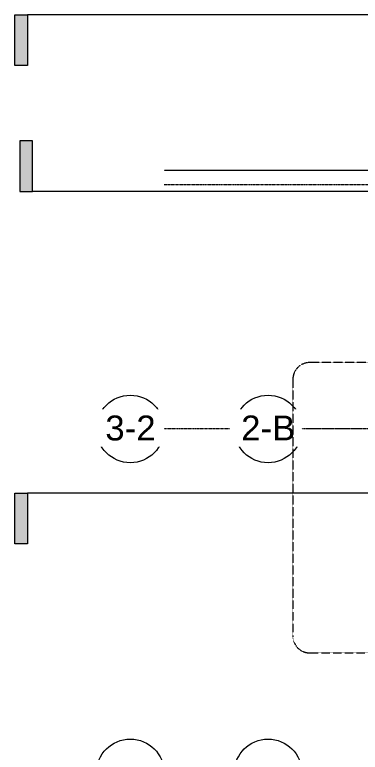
# Model space of a CAD drawing. Header units: inches. Extents: x 23906 to 26716, y -23130 to -20467.
# Drawn here: x 23906 to 24152, y -22773 to -22249 of the extents above; entities that cross this region are included whole.
import ezdxf

# ---------------------------------------------------------------- set-up
doc = ezdxf.new("R2010")
doc.units = ezdxf.units.IN
doc.header["$MEASUREMENT"] = 0
doc.linetypes.add('Dash Dot 3_16_', pattern=[0.3125, 0.1875, -0.0625, 0, -0.0625])
doc.linetypes.add('Grid Line 1_2_', pattern=[0.875, 0.5, -0.125, 0.125, -0.125])
for name, color, linetype, lineweight in [('A-ANNO-SYMB', 150, 'Continuous', 9), ('G-ANNO-SYMB', 111, 'Continuous', 9), ('S-GRID', 1, 'Continuous', 9), ('S-GRID-IDEN', 1, 'Continuous', 9)]:
    doc.layers.add(name, color=color, linetype=linetype, lineweight=lineweight)
doc.styles.add('Arial', font='arial.ttf', dxfattribs={"height": 17.703593})

# ---------------------------------------------------------------- blocks, each defined once
blk = doc.blocks.new('Section - 3_32_ x 3_8_-18514-Enlarged First Floor Plan _East_')
at = {"layer": 'G-ANNO-SYMB'}
blk.add_hatch(color=256, dxfattribs=at).paths.add_polyline_path([(0, 0.375), (0, 0), (-0.09375, 0), (-0.09375, 0.375)], flags=0)
for p, q in [((0, 0.375), (-0.09375, 0.375)), ((-0.09375, 0.375), (-0.09375, 0)), ((0, 0), (0, 0.375)), ((-0.09375, 0), (0, 0))]:
    blk.add_line(p, q, dxfattribs=at)
blk = doc.blocks.new('Grid - Grid Head - Circle-14747-Enlarged First Floor Plan _East_')
at = {"layer": 'S-GRID-IDEN'}
blk.add_circle((0, 0), 0.25, dxfattribs=at)

msp = doc.modelspace()

# ---------------------------------------------------------------- linework, layer by layer
at = {"layer": 'A-ANNO-SYMB', "linetype": 'Dash Dot 3_16_'}
for p, q in [((24255.83, -22495.87), (24115.99, -22495.87)), ((24115.99, -22702.11), (24255.83, -22702.11))]:
    msp.add_line(p, q, dxfattribs=at)
for centre, start, end in [((24115.99, -22507.87), 90, 180), ((24115.99, -22690.11), 180, 270)]:
    msp.add_arc(centre, 12, start, end, dxfattribs=at)
at = {"layer": 'G-ANNO-SYMB'}
for p, q in [((26314.63, -22248.83), (23915.52, -22248.83)), ((26313.52, -22374.36), (23919.06, -22374.36)), ((26309.89, -22588.63), (23915.43, -22588.63))]:
    msp.add_line(p, q, dxfattribs=at)
at = {"layer": 'S-GRID', "linetype": 'Grid Line 1_2_'}
for p, q in [((26649, -22359.55), (24012.52, -22359.55)), ((26535.93, -22359.55), (24012.52, -22359.55)), ((26601, -22369.55), (24012.52, -22369.55))]:
    msp.add_line(p, q, dxfattribs=at)

# ---------------------------------------------------------------- block references
at = {"layer": 'G-ANNO-SYMB', "extrusion": (0, 0, -1), "xscale": 95.99999999999994, "yscale": 95.99999999999994, "zscale": 95.99999999999994, "rotation": 180}
for p in [(-23915.52, -22248.83), (-23915.43, -22588.63)]:
    msp.add_blockref('Section - 3_32_ x 3_8_-18514-Enlarged First Floor Plan _East_', p, dxfattribs=at)
at = {"layer": 'G-ANNO-SYMB', "xscale": 95.99999999999994, "yscale": 95.99999999999994, "zscale": 95.99999999999994}
msp.add_blockref('Section - 3_32_ x 3_8_-18514-Enlarged First Floor Plan _East_', (23919.06, -22374.36), dxfattribs=at)
at = {"layer": 'S-GRID-IDEN', "xscale": 95.99999999999994, "yscale": 95.99999999999994, "zscale": 95.99999999999994}
for p, rotation in [((23988.52, -22543.05), 89.99999999999987), ((24086.38, -22543.05), 89.9999999999998), ((23988.52, -22787.3), 89.99999999999987), ((24086.38, -22787.3), 89.9999999999998)]:
    msp.add_blockref('Grid - Grid Head - Circle-14747-Enlarged First Floor Plan _East_', p, dxfattribs=dict(at, rotation=rotation))

# ---------------------------------------------------------------- next in the draw order: texts
at = {"layer": 'S-GRID-IDEN', "insert": (23988.62, -22533.52), "char_height": 17.704, "width": 42.552, "attachment_point": 2, "line_spacing_factor": 0.938532, "style": 'Arial', "bg_fill": 3, "box_fill_scale": 1.25, "bg_fill_color": 0, "bg_fill_transparency": 0}
msp.add_mtext('3-2', dxfattribs=at)

# ---------------------------------------------------------------- next in the draw order: linework, layer by layer
at = {"layer": 'S-GRID', "linetype": 'Grid Line 1_2_'}
msp.add_line((26427.34, -22543.05), (24012.52, -22543.05), dxfattribs=at)

# ---------------------------------------------------------------- next in the draw order: texts
at = {"layer": 'S-GRID-IDEN', "insert": (24086.48, -22533.52), "char_height": 17.704, "width": 45.792, "attachment_point": 2, "line_spacing_factor": 0.938532, "style": 'Arial', "bg_fill": 3, "box_fill_scale": 1.25, "bg_fill_color": 0, "bg_fill_transparency": 0}
msp.add_mtext('2-B', dxfattribs=at)

# ---------------------------------------------------------------- next in the draw order: linework, layer by layer
at = {"layer": 'A-ANNO-SYMB', "linetype": 'Dash Dot 3_16_'}
msp.add_line((24103.99, -22507.87), (24103.99, -22690.11), dxfattribs=at)
at = {"layer": 'S-GRID', "linetype": 'Grid Line 1_2_'}
msp.add_line((26535.93, -22543.05), (24110.38, -22543.05), dxfattribs=at)

doc.saveas('drawing.dxf')
